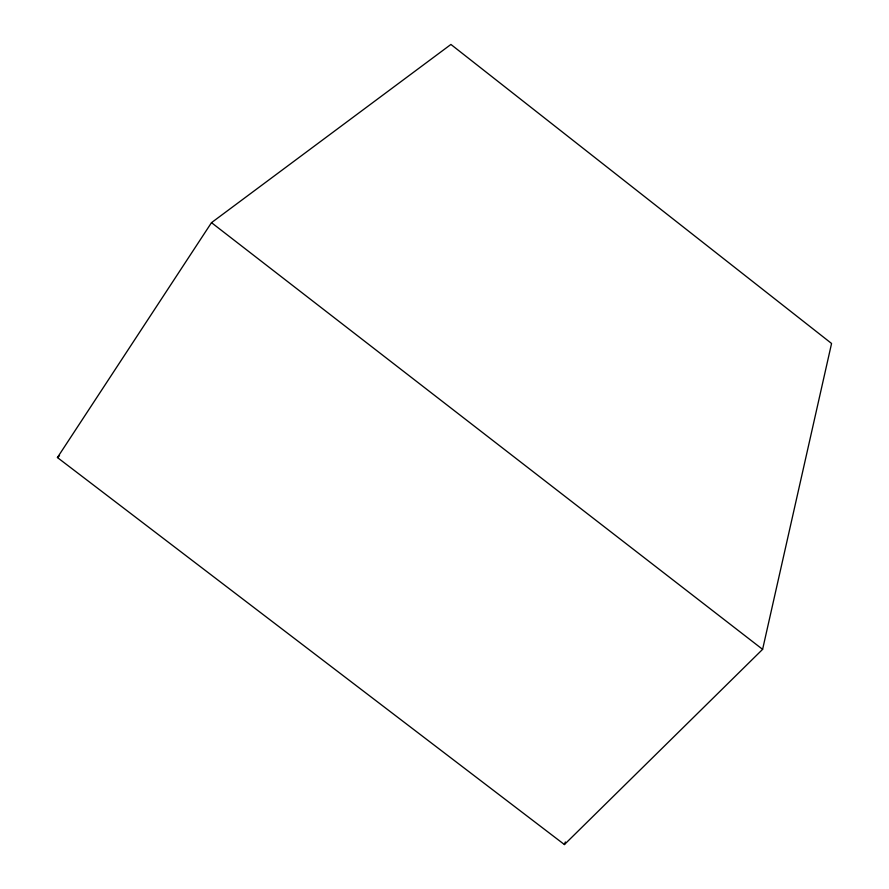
<?xml version="1.0" encoding="UTF-8"?>
<svg xmlns="http://www.w3.org/2000/svg" width="889" height="889" viewBox="0 0 889 889"><rect width="100%" height="100%" fill="white"/><g stroke="black" fill="none" stroke-linecap="round" stroke-linejoin="round"><path stroke-width="1.33" d="M762.606 649.348L831.571 343.476L450.923 44.45L211.493 222.661L57.429 457.546L564.415 844.55L762.606 649.348L211.493 222.661M564.415 844.55L565.337 841.939M57.429 457.546L59.519 455.724"/></g></svg>
